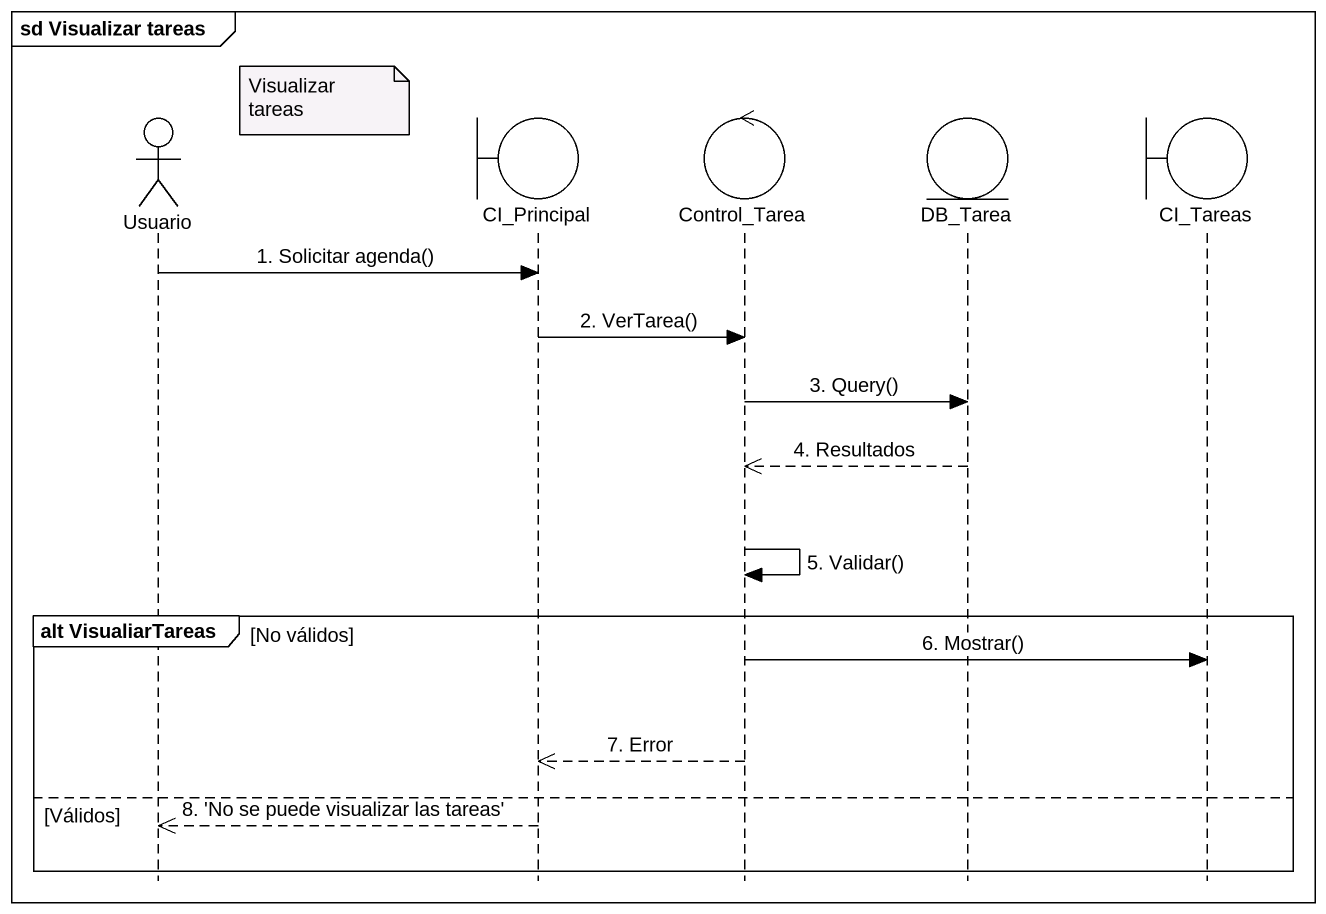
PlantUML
@startuml
mainframe sd Visualizar tareas
hide footbox
actor Usuario
boundary CI_Principal
control Control_Tarea
entity DB_Tarea
boundary CI_Tareas

note right of Usuario : Visualizar tareas
Usuario -> CI_Principal : 1. Solicitar agenda()
CI_Principal -> Control_Tarea : 2. VerTarea()
Control_Tarea -> DB_Tarea : 3. Query()
DB_Tarea -->> Control_Tarea : 4. Resultados
Control_Tarea -> Control_Tarea : 5. Validar()
group alt VisualiarTareas [No válidos]
  Control_Tarea -> CI_Tareas : 6. Mostrar()
  Control_Tarea -->> CI_Principal : 7. Error
else Válidos
  CI_Principal -->> Usuario : 8. 'No se puede visualizar las tareas'
end
@enduml
